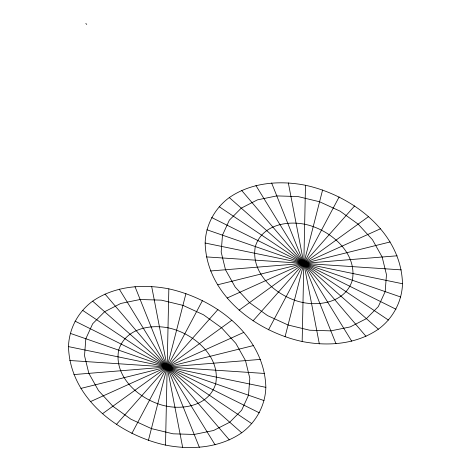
<?xml version="1.0" encoding="UTF-8"?>
<svg xmlns="http://www.w3.org/2000/svg" width="471" height="471" viewBox="0 0 471 471"><rect width="100%" height="100%" fill="white"/><g stroke="black" fill="none" stroke-linecap="round" stroke-linejoin="round"><path stroke-width="0.71" d="M165.515 445.101L168.836 288.858C143.113 283.825 114.73 285.921 92.652 301.169C78.186 311.749 69.002 328.652 68.501 346.621C69.826 398.148 118.78 434.921 165.515 445.101C191.238 450.135 219.616 448.039 241.694 432.79C256.159 422.21 265.344 405.307 265.844 387.339C264.519 335.817 215.565 299.038 168.836 288.858M302.164 341.51L305.485 185.268C279.762 180.234 251.384 182.33 229.306 197.573C214.841 208.158 205.656 225.056 205.156 243.024C206.481 294.552 255.435 331.331 302.164 341.51C327.887 346.544 356.27 344.442 378.348 329.2C392.814 318.62 401.998 301.717 402.499 283.748C401.174 232.221 352.22 195.441 305.485 185.268M148.406 440.379L185.945 293.58M285.055 336.789L322.594 189.99M131.868 433.426L202.483 300.533M268.517 329.835L339.132 196.943M116.402 424.453L217.949 309.506M253.051 320.863L354.598 205.915M239.127 310.142L368.522 216.631M102.478 413.738L231.873 320.221M227.169 298.008L380.48 228.771M90.52 401.598L243.831 332.361M217.543 284.814L390.112 241.959M80.888 388.41L253.457 345.555M210.537 270.972L397.118 255.8M73.882 374.569L260.463 359.397M206.363 256.901L401.286 269.871M69.714 360.498L264.637 373.468M205.156 243.024L402.499 283.748M68.501 346.621L265.844 387.339M206.94 229.771L400.709 297.007M70.291 333.362L264.06 400.597M211.673 217.537L395.981 309.241M75.019 321.128L259.327 412.832M219.203 206.692L388.451 320.08M82.549 310.289L251.797 423.676M85.822 23.55L86.758 24.374M229.306 197.573L378.348 329.2M92.652 301.169L241.694 432.79M241.67 190.455L365.979 336.318M105.021 294.051L229.33 439.914M255.93 185.55L351.725 341.222M119.275 289.147L215.07 444.812M271.637 183.013L336.011 343.759M134.989 286.609L199.363 447.356M288.329 182.919L319.326 343.859M151.674 286.509L182.671 447.45M85.828 338.755L84.521 355.67L88.848 373.35L98.51 390.6L112.852 406.238L130.897 419.202L151.415 428.604L173.004 433.809L194.199 434.462L213.551 430.512L229.742 422.234L241.664 410.194L248.517 395.204L249.824 378.295L245.497 360.609L235.836 343.365L221.494 327.722L203.448 314.758L182.931 305.355L161.341 300.151L140.146 299.497L120.8 303.448L104.609 311.725L92.681 323.765L85.828 338.755M118.663 350.147C113.976 375.169 135.984 396.034 157.773 403.729C178.185 411.301 208.417 407.639 215.683 383.812C220.375 358.79 198.362 337.925 176.572 330.23C156.16 322.659 125.928 326.321 118.663 350.147M222.483 235.164L221.176 252.073L225.503 269.759L235.164 287.004L249.506 302.647L267.552 315.605L288.069 325.014L309.659 330.218L330.854 330.866L350.2 326.921L366.391 318.643L378.319 306.597L385.172 291.614L386.479 274.699L382.152 257.019L372.49 239.768L358.148 224.131L340.103 211.167L319.585 201.765L297.996 196.56L276.801 195.907L257.449 199.857L241.258 208.135L229.336 220.175L222.483 235.164M255.317 246.557C250.625 271.579 272.638 292.444 294.428 300.139C314.84 307.71 345.072 304.048 352.337 280.221C357.024 255.2 335.016 234.334 313.227 226.633C292.815 219.068 262.582 222.73 255.317 246.557"/></g></svg>
